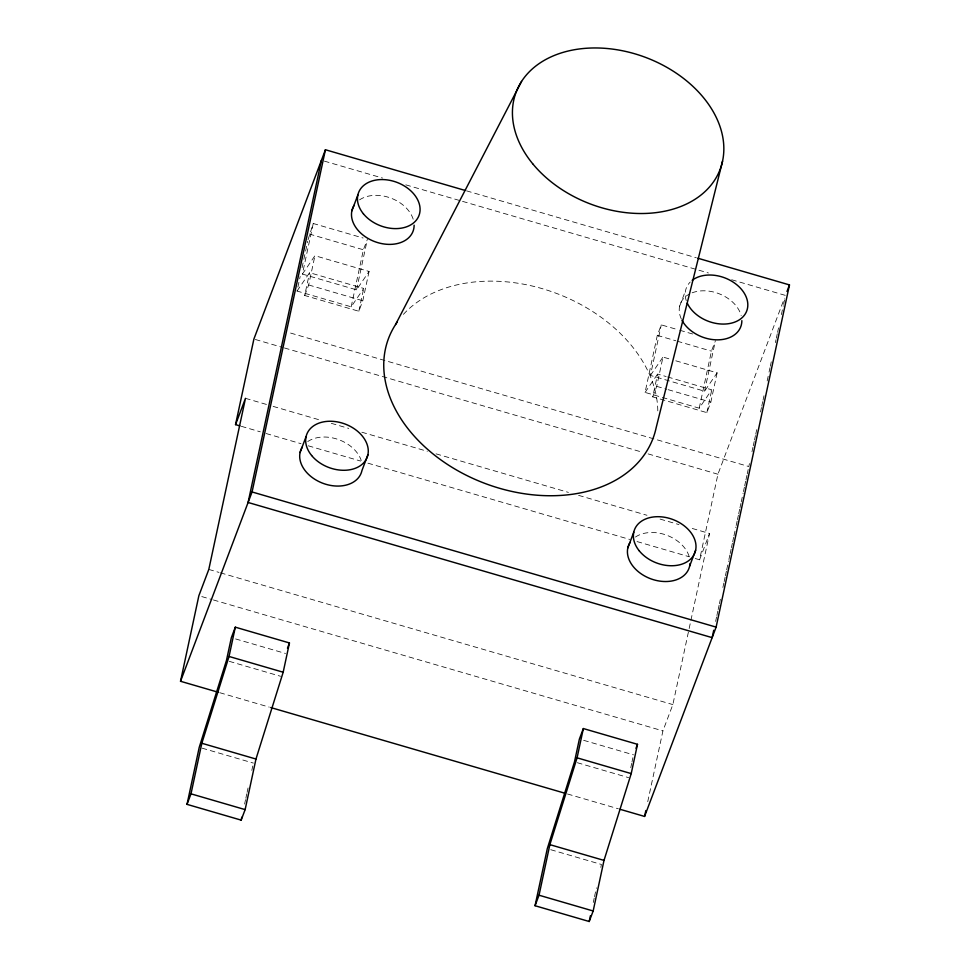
<?xml version="1.0" encoding="UTF-8"?>
<svg xmlns="http://www.w3.org/2000/svg" width="970" height="970" viewBox="0 0 970 970"><rect width="100%" height="100%" fill="white"/><g stroke="black" fill="none" stroke-linecap="round" stroke-linejoin="round"><path stroke-width="0.73" stroke-dasharray="4.85 3.64" d="M297.038 291.048L309.575 272.679L363.714 288.442L351.176 306.811L297.038 291.048L300.179 276.426M302.058 267.647L307.696 241.324M308.011 239.857L313.237 223.488L363.107 238.014M302.397 274.073L314.935 255.704L369.073 271.467L356.536 289.836L302.397 274.073L313.237 223.488M369.073 271.467L362.804 300.736L358.827 311.261L304.689 295.486L309.575 272.679M304.689 295.486L308.666 284.974L314.935 255.704M244.61 804.045L245.543 799.656M245.859 798.189L246.804 793.799M247.107 792.344L248.053 787.955M251.812 770.41L252.758 766.021M351.176 306.811L363.411 249.775L366.878 240.572M356.536 289.836L367.375 239.263M358.827 311.261L363.714 288.442M667.59 376.954L711.762 389.819L699.224 408.188L645.074 392.413L657.308 335.39L661.273 324.865L678.37 329.849M675.799 360.804L717.109 372.844L704.572 391.213L650.433 375.438L661.273 324.865M717.109 372.844L710.84 402.113L706.863 412.638L652.725 396.863L657.611 374.044L666.16 376.542M652.725 396.863L656.702 386.351L662.971 357.069L670.1 359.142M593.264 902.488L594.21 898.099M594.525 896.644L596.404 887.865M600.794 867.386L601.424 864.464L550.135 849.526M699.224 408.188L711.446 351.152L714.926 341.949M704.572 391.213L715.423 340.64M630.767 767.67L631.688 763.402M631.991 761.971L632.901 757.691M706.863 412.638L711.762 389.819M647.742 801.693L662.922 730.895L672.853 704.596L709.531 533.488L690.616 527.983M695.223 558.514L699.588 559.787L717.933 474.233L784.427 298.239M715.63 621.406L716.575 616.981M716.891 615.513L717.836 611.088M718.152 609.609L719.097 605.183M719.413 603.716L720.37 599.29M722.893 587.48L723.838 583.055M724.166 581.588L725.111 577.162M725.427 575.683L726.372 571.257M726.688 569.79L728.591 560.939M728.906 559.46L729.852 555.034M730.168 553.555L731.113 549.129M731.428 547.662L732.374 543.236M732.702 541.757L733.647 537.332M733.963 535.864L735.854 527.013M736.169 525.534L737.127 521.108M737.442 519.629L738.388 515.203M738.703 513.736L739.649 509.311M739.964 507.831L740.922 503.406M741.238 501.939L743.129 493.087M743.444 491.608L744.39 487.183M744.705 485.703L745.663 481.278M745.978 479.81L746.924 475.385M747.239 473.906L748.185 469.48M749.458 463.587L748.816 466.534L289.133 332.637M751.98 451.777L752.926 447.352M753.241 445.885L754.199 441.459M754.514 439.98L755.46 435.554M755.775 434.087L756.721 429.661M760.516 411.959L761.462 407.533M761.777 406.054L762.735 401.628M763.051 400.161L763.996 395.736M767.161 380.98L768.737 373.608M769.052 372.128L769.998 367.703M770.326 366.236L771.271 361.81M775.382 342.628L776.012 339.682M776.327 338.203L777.273 333.777M777.588 332.31L778.534 327.884M781.384 314.607L783.287 305.756M783.602 304.277L784.548 299.851M679.594 306.314L685.56 290.539M699.588 559.787L709.531 533.488M650.433 375.438L662.971 357.069M645.074 392.413L657.611 374.044M466.521 190.847L696.363 257.79M324.356 161.117L382.544 178.056M405.812 184.846L461.102 200.935M462.557 201.36L708.391 272.97M731.671 279.748L785.494 295.426M679.8 330.261L692.628 333.995M309.26 234.012L363.411 249.775M657.308 335.39L675.823 340.773M677.254 341.197L711.446 351.152M308.666 284.974L362.804 300.736M656.702 386.351L666.669 389.249M668.1 389.661L710.84 402.113M255.34 339.488L282.973 347.539M284.428 347.963L642.285 452.202M648.105 453.899L717.933 474.233M245.483 398.33L267.296 404.684M273.116 406.382L321.118 420.362M331.303 423.32L348.763 428.413M361.858 432.22L427.321 451.292M436.039 453.839L568.42 492.396M578.605 495.355L646.978 515.276M660.073 519.083L678.976 524.588M241.36 426.315L260.275 431.82M266.095 433.517L301.003 443.69M308.278 445.812L360.646 461.065M367.921 463.175L629.772 539.441M637.035 541.563L689.415 556.816M208.805 569.426L218.99 572.397M220.445 572.821L672.853 704.596M201.772 596.574L211.957 599.545M213.412 599.957L662.922 730.895M235.613 638.939L285.483 653.465M583.649 740.316L633.519 754.842M229.296 661.346L280.585 676.284M577.332 762.711L628.621 777.649M219.802 692.713L269.272 707.13M567.486 793.981L618.399 808.81M202.087 748.149L253.376 763.087M403.423 314.353A141.377 101.523 20.7 0 1 558.223 294.068A141.377 101.523 20.7 0 1 657.793 412.965M681.304 318.924A32.313 23.207 20.7 0 1 689.573 293.958M692.119 292.819A32.313 23.207 20.7 0 1 741.177 315.565M359.518 199.881A32.313 23.207 20.7 0 1 390.898 198.11A32.313 23.207 20.7 0 1 413.438 220.105M686.251 300.591A32.313 23.207 20.7 0 1 690.228 282.027M307.72 441.568A32.313 23.207 20.7 0 1 338.3 439.507A32.313 23.207 20.7 0 1 361.252 460.495M635.447 537.028A32.313 23.207 20.7 0 1 666.827 535.258A32.313 23.207 20.7 0 1 689.367 557.241"/><path stroke-width="1.45" d="M218.347 692.289L180.529 681.279L198.862 595.725L208.805 569.426L245.483 398.33L235.54 424.617L239.905 425.891M235.54 424.617L253.885 339.076L325.423 149.744L465.066 190.423M321.446 160.268L248.09 502.472L712.15 637.642L713.726 630.257M180.529 681.279L252.067 491.96L325.423 149.744M187.016 804.36L199.238 747.324L226.446 660.509L231.345 637.702L235.31 627.178L289.448 642.952L283.179 672.222L255.971 759.037L245.131 809.611L241.154 820.123L187.016 804.36L190.993 793.836L201.833 743.262L229.041 656.46L235.31 627.178M241.154 820.123L241.785 817.201M535.052 905.725L547.286 848.702L574.482 761.886L579.381 739.067L583.346 728.555L637.496 744.317L631.215 773.599L604.007 860.402L593.167 910.988L589.19 921.5L535.052 905.725L539.029 895.213L549.869 844.64L577.077 757.825L583.346 728.555M589.19 921.5L590.451 915.656M619.854 809.235L644.577 816.437L645.85 810.544M644.577 816.437L716.115 627.117L789.471 284.913L697.818 258.214M722.553 161.153L656.12 427.855A141.377 101.523 20.7 0 1 480.101 481.52A141.377 101.523 20.7 0 1 397.142 322.185M351.867 210.854L357.833 195.079M300.069 452.529L306.023 436.755M287.472 648.215L289.448 642.952M367.897 454.784L361.943 470.559A32.313 23.207 20.7 0 1 322.113 482.987A32.313 23.207 20.7 0 1 302.385 446.94M627.796 547.989L633.762 532.215M786.985 291.485L789.471 284.913M689.67 566.019L695.635 550.232M636.005 748.27L637.496 744.317M395.566 324.526L521.557 81.444M252.067 491.96L716.115 627.117M229.041 656.46L283.179 672.222M577.077 757.825L631.215 773.599M270.727 707.542L564.576 793.133M201.833 743.262L255.971 759.037M549.869 844.64L604.007 860.402M190.993 793.836L245.131 809.611M539.029 895.213L593.167 910.988M741.856 320.646A32.313 23.207 20.7 0 1 717.06 339.852A32.313 23.207 20.7 0 1 681.922 320.185M414.129 225.185A32.313 23.207 20.7 0 1 376.299 242.173A32.313 23.207 20.7 0 1 354.183 205.252M692.156 280.33A32.313 23.207 20.7 0 1 740.134 287.86A32.313 23.207 20.7 0 1 732.641 322.816A32.313 23.207 20.7 0 1 687.257 303.149M690.01 563.582A32.313 23.207 20.7 0 1 651.428 579.041A32.313 23.207 20.7 0 1 630.112 542.4M363.435 213.849A32.313 23.207 20.7 0 0 417.379 218.699A32.313 23.207 20.7 0 0 385.478 179.717A32.313 23.207 20.7 0 0 363.435 213.849M311.637 455.524A32.313 23.207 20.7 0 0 365.581 460.374A32.313 23.207 20.7 0 0 333.68 421.404A32.313 23.207 20.7 0 0 311.637 455.524M639.363 550.984A32.313 23.207 20.7 0 0 693.307 555.834A32.313 23.207 20.7 0 0 661.407 516.852A32.313 23.207 20.7 0 0 639.363 550.984M532.639 163.688A109.064 78.315 20.7 0 0 714.72 180.044A109.064 78.315 20.7 0 0 607.062 48.5A109.064 78.315 20.7 0 0 532.639 163.688"/></g></svg>
